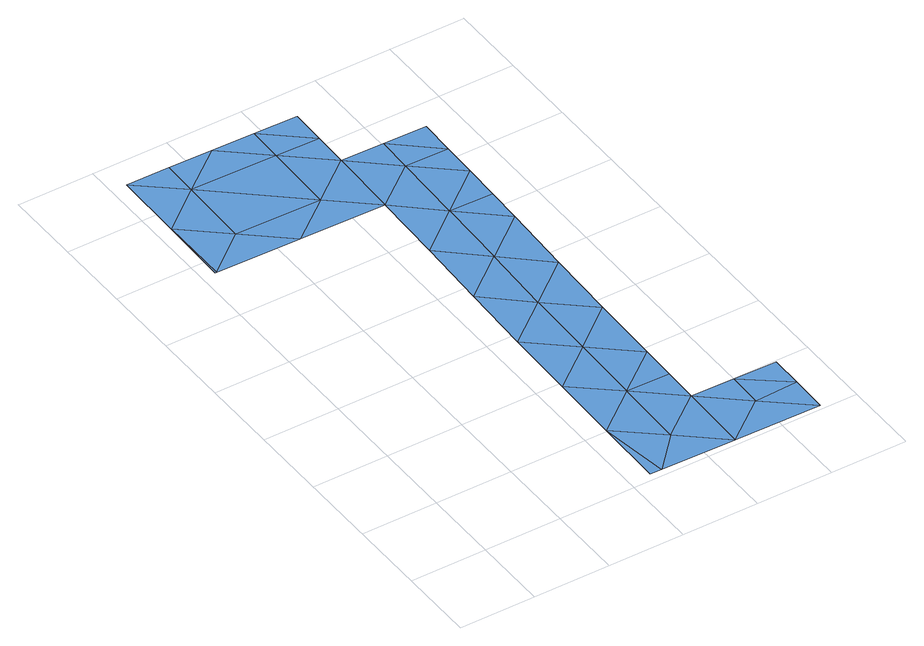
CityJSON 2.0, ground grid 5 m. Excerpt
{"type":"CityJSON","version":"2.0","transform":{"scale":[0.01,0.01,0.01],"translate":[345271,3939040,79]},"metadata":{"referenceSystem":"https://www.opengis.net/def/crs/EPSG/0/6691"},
"CityObjects":{
"waterbody1":{"type":"WaterBody","attributes":{"name":"5","class":"1140","function":"1","WaterBodyRiverFloodingRiskAttribute.description":"3","WaterBodyRiverFloodingRiskAttribute.rankOrg":"2","WaterBodyRiverFloodingRiskAttribute.adminType":"2","WaterBodyRiverFloodingRiskAttribute.scale":"L2"},"geometry":[{"type":"MultiSurface","lod":"1","boundaries":[[[0,1,2]],[[3,4,5]],[[3,6,4]],[[7,8,9]],[[10,11,12]],[[10,12,13]],[[12,14,13]],[[15,16,14]],[[15,17,16]],[[18,19,20]],[[0,2,21]],[[21,2,22]],[[2,23,22]],[[24,25,26]],[[26,25,20]],[[25,27,20]],[[28,23,1]],[[1,20,28]],[[27,28,20]],[[27,29,28]],[[28,29,23]],[[30,31,32]],[[33,34,4]],[[31,30,13]],[[31,13,16]],[[35,31,16]],[[31,35,36]],[[14,16,13]],[[1,18,20]],[[2,1,23]],[[5,4,34]],[[6,37,4]],[[6,7,37]],[[9,37,7]],[[30,10,13]],[[38,39,40]],[[17,41,16]],[[27,42,29]],[[20,19,26]],[[39,24,26]],[[39,43,24]],[[19,40,26]],[[40,39,26]],[[5,34,38]],[[38,34,39]],[[34,43,39]],[[33,43,34]],[[32,33,4]],[[32,31,36]],[[35,44,36]],[[44,41,45]],[[44,35,41]],[[37,32,4]],[[41,35,16]],[[9,30,37]],[[32,37,30]],[[0,21,46]]]}]}
},
"vertices":[
[2001,495,42],[1718,500,42],[1997,264,42],[1754,2579,75],[1471,2585,74],[1750,2349,69],[1758,2811,81],[1762,3042,83],[1766,3273,85],[1483,3278,86],[1204,3514,89],[1208,3745,89],[924,3750,89],[920,3519,89],[641,3755,90],[358,3760,90],[354,3529,90],[75,3765,90],[1722,731,42],[1726,962,42],[1439,736,42],[2280,277,42],[2276,28,42],[1710,38,42],[1168,1434,47],[1160,972,42],[1447,1198,43],[1152,510,42],[1431,274,42],[1218,47,42],[1200,3283,86],[912,3057,86],[1192,2821,82],[1184,2359,71],[1463,2123,63],[346,3067,88],[625,2831,87],[1479,3047,84],[1742,1887,56],[1455,1661,49],[1734,1425,46],[67,3303,89],[1144,48,42],[1176,1897,58],[70,2840,88],[59,2841,88],[2284,490,42]
]}
